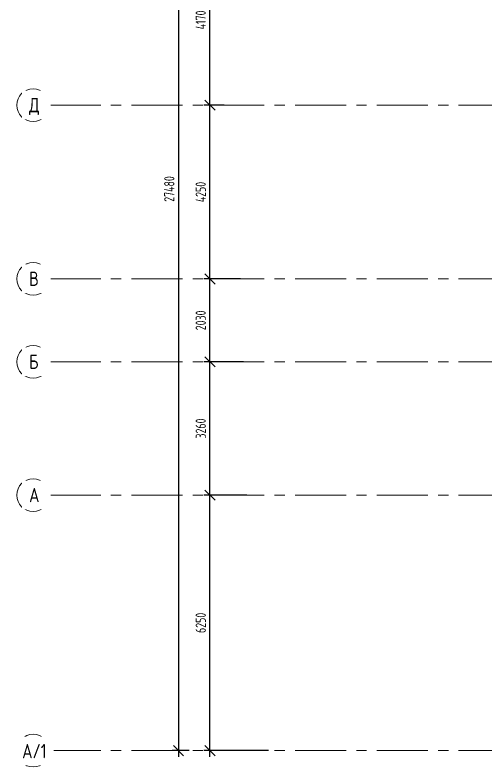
# Model space of a CAD drawing. Header units: millimetres. Extents: x -13407 to 8062823, y -2611 to 109271.
# Drawn here: x -13407 to -1872, y -400 to 17995 of the extents above; entities that cross this region are included whole.
import ezdxf
from ezdxf import colors
from ezdxf.entities.mleader import LeaderData, LeaderLine
from ezdxf.math import Vec2, Vec3

# ---------------------------------------------------------------- set-up
doc = ezdxf.new("R2010")
doc.units = ezdxf.units.MM
doc.linetypes.add('CENTER', pattern=[2, 1.25, -0.25, 0.25, -0.25])
for name, color, linetype, lineweight in [('АР_Оси', 193, 'Continuous', 9), ('АР_Оси размеры', 164, 'Continuous', 9), ('АР_Отметки', 250, 'Continuous', 15)]:
    doc.layers.add(name, color=color, linetype=linetype, lineweight=lineweight)
doc.styles.add('ISOCPEUR', font='isocpeur.ttf', dxfattribs={"width": 0.7})
doc.styles.add('ГОСТ 2.304', font='isocpeur.ttf', dxfattribs={"width": 0.7})
doc.dimstyles.new('СПДС', dxfattribs={"dimscale": 100, "dimtxt": 2.5, "dimasz": 2.5, "dimexe": 1.5, "dimexo": 0, "dimgap": 1, "dimtad": 1, "dimdec": 0, "dimrnd": 1, "dimtxsty": 'ГОСТ 2.304', "dimblk": 'OBLIQUE', "dimcen": 2.5, "dimdle": 1.5, "dimadec": 0, "dimazin": 2, "dimtfac": 0.75, "dimtdec": 0, "dimtmove": 1, "dimatfit": 3, "dimfxl": 1, "dimtolj": 1, "dimarcsym": 1})

# ---------------------------------------------------------------- blocks, each defined once
blk = doc.blocks.new('_Oblique')
at = {"color": 0, "linetype": 'ByBlock', "lineweight": -2}
blk.add_line((-0.5, -0.5), (0.5, 0.5), dxfattribs=at)
blk = doc.blocks.new('*D547')
at = {"layer": 'АР_Оси размеры', "color": 0, "lineweight": -2, "ltscale": 100, "transparency": 16777216}
for p, q in [((-8643, -150), (-8643, 6400)), ((-7744, 6250), (-8793, 6250)), ((-7209, 0), (-8793, 0))]:
    blk.add_line(p, q, dxfattribs=at)
at = {"layer": 'АР_Оси размеры', "color": 0, "lineweight": -2, "ltscale": 100, "transparency": 16777216, "xscale": 250, "yscale": 250, "zscale": 250}
for p, rotation in [((-8643, 6250), 90), ((-8643, 0), 270)]:
    blk.add_blockref('_Oblique', p, dxfattribs=dict(at, rotation=rotation))
at = {"layer": 'АР_Оси размеры', "color": 0, "ltscale": 100, "transparency": 16777216, "insert": (-8868, 3125), "char_height": 250, "attachment_point": 5, "rotation": 90, "style": 'ГОСТ 2.304'}
blk.add_mtext('\\A1;6250', dxfattribs=at)
blk = doc.blocks.new('*D548')
at = {"layer": 'АР_Оси размеры', "color": 0, "lineweight": -2, "ltscale": 100, "transparency": 16777216}
for p, q in [((-8643, 6100), (-8643, 9660)), ((-7821, 9510), (-8793, 9510)), ((-7744, 6250), (-8793, 6250))]:
    blk.add_line(p, q, dxfattribs=at)
at = {"layer": 'АР_Оси размеры', "color": 0, "lineweight": -2, "ltscale": 100, "transparency": 16777216, "xscale": 250, "yscale": 250, "zscale": 250}
for p, rotation in [((-8643, 9510), 90), ((-8643, 6250), 270)]:
    blk.add_blockref('_Oblique', p, dxfattribs=dict(at, rotation=rotation))
at = {"layer": 'АР_Оси размеры', "color": 0, "ltscale": 100, "transparency": 16777216, "insert": (-8868, 7880), "char_height": 250, "attachment_point": 5, "rotation": 90, "style": 'ГОСТ 2.304'}
blk.add_mtext('\\A1;3260', dxfattribs=at)
blk = doc.blocks.new('*D540')
at = {"layer": 'АР_Оси размеры', "color": 0, "lineweight": -2, "ltscale": 100, "transparency": 16777216}
for p, q in [((-8643, 9360), (-8643, 11690)), ((-7895, 11540), (-8793, 11540)), ((-7821, 9510), (-8793, 9510))]:
    blk.add_line(p, q, dxfattribs=at)
at = {"layer": 'АР_Оси размеры', "color": 0, "lineweight": -2, "ltscale": 100, "transparency": 16777216, "xscale": 250, "yscale": 250, "zscale": 250}
for p, rotation in [((-8643, 11540), 90), ((-8643, 9510), 270)]:
    blk.add_blockref('_Oblique', p, dxfattribs=dict(at, rotation=rotation))
at = {"layer": 'АР_Оси размеры', "color": 0, "ltscale": 100, "transparency": 16777216, "insert": (-8868, 10525), "char_height": 250, "attachment_point": 5, "rotation": 90, "style": 'ГОСТ 2.304'}
blk.add_mtext('\\A1;2030', dxfattribs=at)
blk = doc.blocks.new('*D541')
at = {"layer": 'АР_Оси размеры', "color": 0, "lineweight": -2, "ltscale": 100, "transparency": 16777216}
for p, q in [((-8643, 11390), (-8643, 15940)), ((-8293, 15790), (-8793, 15790)), ((-7895, 11540), (-8793, 11540))]:
    blk.add_line(p, q, dxfattribs=at)
at = {"layer": 'АР_Оси размеры', "color": 0, "lineweight": -2, "ltscale": 100, "transparency": 16777216, "xscale": 250, "yscale": 250, "zscale": 250}
for p, rotation in [((-8643, 15790), 90), ((-8643, 11540), 270)]:
    blk.add_blockref('_Oblique', p, dxfattribs=dict(at, rotation=rotation))
at = {"layer": 'АР_Оси размеры', "color": 0, "ltscale": 100, "transparency": 16777216, "insert": (-8868, 13665), "char_height": 250, "attachment_point": 5, "rotation": 90, "style": 'ГОСТ 2.304'}
blk.add_mtext('\\A1;4250', dxfattribs=at)
blk = doc.blocks.new('*D542')
at = {"layer": 'АР_Оси размеры', "color": 0, "lineweight": -2, "ltscale": 100, "transparency": 16777216}
for p, q in [((-8643, 15640), (-8643, 20110)), ((-7825, 19960), (-8793, 19960)), ((-8293, 15790), (-8793, 15790))]:
    blk.add_line(p, q, dxfattribs=at)
at = {"layer": 'АР_Оси размеры', "color": 0, "lineweight": -2, "ltscale": 100, "transparency": 16777216, "xscale": 250, "yscale": 250, "zscale": 250}
for p, rotation in [((-8643, 19960), 90), ((-8643, 15790), 270)]:
    blk.add_blockref('_Oblique', p, dxfattribs=dict(at, rotation=rotation))
at = {"layer": 'АР_Оси размеры', "color": 0, "ltscale": 100, "transparency": 16777216, "insert": (-8868, 17875), "char_height": 250, "attachment_point": 5, "rotation": 90, "style": 'ГОСТ 2.304'}
blk.add_mtext('\\A1;4170', dxfattribs=at)
blk = doc.blocks.new('_DotSmall')
at = {"color": 0, "linetype": 'ByBlock', "const_width": 0.5}
blk.add_lwpolyline([(-0.0625, 0, 1), (0.0625, 0, 1)], format="xyb", close=True, dxfattribs=at)
blk = doc.blocks.new('*D704')
at = {"layer": 'АР_Оси размеры', "color": 0, "lineweight": -2, "ltscale": 100, "transparency": 16777216}
for p, q in [((-9413, 27630), (-9413, -150)), ((-8793, 27480), (-9563, 27480)), ((-9155, 0), (-9563, 0))]:
    blk.add_line(p, q, dxfattribs=at)
at = {"layer": 'АР_Оси размеры', "color": 0, "lineweight": -2, "ltscale": 100, "transparency": 16777216, "xscale": 250, "yscale": 250, "zscale": 250}
for p, rotation in [((-9413, 27480), 90), ((-9413, 0), 270)]:
    blk.add_blockref('_Oblique', p, dxfattribs=dict(at, rotation=rotation))
at = {"layer": 'АР_Оси размеры', "color": 0, "ltscale": 100, "transparency": 16777216, "insert": (-9638, 13740), "char_height": 250, "attachment_point": 5, "rotation": 90, "style": 'ГОСТ 2.304'}
blk.add_mtext('\\A1;27480', dxfattribs=at)

msp = doc.modelspace()

# ---------------------------------------------------------------- linework, layer by layer
at = {"layer": 'АР_Оси', "linetype": 'CENTER', "ltscale": 1000}
for p, q in [((-12563.8, 15790), (71033.4, 15790)), ((-12563.8, 11540), (71033.4, 11540)), ((-12563.8, 9510), (71033.4, 9510)), ((-12563.8, 6250), (71033.4, 6250)), ((-12563.8, 0), (71033.4, 0))]:
    msp.add_line(p, q, dxfattribs=at)
at = {"layer": 'АР_Оси', "ltscale": 0.5}
for centre in [(-12963.8, 15790), (-12963.8, 11540), (-12963.8, 9510), (-12963.8, 6250), (-12963.8, 0)]:
    msp.add_circle(centre, 400, dxfattribs=at)

# ---------------------------------------------------------------- dimensions: what is measured, and where the dimension line sits
at = {"layer": 'АР_Оси размеры', "ltscale": 100}
for base, p1, p2, picture, middle in [((-9413.3, 0), (-8792.7, 27480), (-9154.8, 0), '*D704', (-9638.3, 13740)), ((-8642.7, 19960), (-8292.9, 15790), (-7824.9, 19960), '*D542', (-8867.7, 17875)), ((-8642.7, 15790), (-7894.9, 11540), (-8292.9, 15790), '*D541', (-8867.7, 13665)), ((-8642.7, 11540), (-7821.3, 9510), (-7894.9, 11540), '*D540', (-8867.7, 10525)), ((-8642.7, 9510), (-7744.1, 6250), (-7821.3, 9510), '*D548', (-8867.7, 7880)), ((-8642.7, 6250), (-7209, 0), (-7744.1, 6250), '*D547', (-8867.7, 3125))]:
    dim = msp.add_linear_dim(base=base, p1=p1, p2=p2, angle=90, dimstyle='СПДС', dxfattribs=at)
    dim.commit()
    dim.dimension.update_dxf_attribs({"geometry": picture, "text_midpoint": middle})

# ---------------------------------------------------------------- leaders
at = {"layer": 'АР_Отметки'}
ml = msp.add_multileader_mtext('Standard', dxfattribs=at)
ml.set_content('%%P0,000', color=256, style='ISOCPEUR')
ml.set_leader_properties(color=256, linetype='Continuous', lineweight=-1)
ml.set_arrow_properties(name='DOTSMALL')
ml.build(insert=Vec2(0, 0))
ml.multileader.update_dxf_attribs({"has_text_frame": 1, "text_left_attachment_type": 4, "text_right_attachment_type": 4, "dogleg_length": 100, "arrow_head_size": 180})
ctx = ml.context
ctx.base_point, ctx.char_height, ctx.arrow_head_size, ctx.landing_gap_size, ctx.plane_origin = Vec3(-2545.9, 47311), 250, 180, 50, Vec3(-5617, 45721.4)
ctx.left_attachment, ctx.right_attachment = 4, 4
notes = []
notes.append((ctx, [(0, (0, 0, 0), (0, 0), (1, 0), 1, [])]))
ctx.mtext.insert, ctx.mtext.width, ctx.mtext.line_spacing_style, ctx.mtext.flow_direction = Vec3(-2495.9, 47644.3), 852.697, 2, 5
ml = msp.add_multileader_mtext('Standard', dxfattribs=at)
ml.set_content('-2,500', color=256, style='ISOCPEUR')
ml.set_leader_properties(color=256, linetype='Continuous', lineweight=-1)
ml.set_arrow_properties(name='DOTSMALL')
ml.build(insert=Vec2(0, 0))
ml.multileader.update_dxf_attribs({"has_text_frame": 1, "text_left_attachment_type": 4, "text_right_attachment_type": 4, "dogleg_length": 100, "arrow_head_size": 180})
ctx = ml.context
ctx.base_point, ctx.char_height, ctx.arrow_head_size, ctx.landing_gap_size, ctx.plane_origin = Vec3(-1970.8, 45476.2), 250, 180, 50, Vec3(-4132, 44885)
ctx.left_attachment, ctx.right_attachment = 4, 4
notes.append((ctx, [(0, (0, 0, 0), (0, 0), (1, 0), 1, [])]))
ctx.mtext.insert, ctx.mtext.width, ctx.mtext.line_spacing_style, ctx.mtext.flow_direction = Vec3(-1920.8, 45809.6), 852.697, 2, 5
ml = msp.add_multileader_mtext('Standard', dxfattribs=at)
ml.set_content('-0,880', color=256, style='ISOCPEUR')
ml.set_leader_properties(color=256, linetype='Continuous', lineweight=-1)
ml.set_arrow_properties(name='DOTSMALL')
ml.build(insert=Vec2(0, 0))
ml.multileader.update_dxf_attribs({"has_text_frame": 1, "text_left_attachment_type": 4, "text_right_attachment_type": 4, "dogleg_length": 100, "arrow_head_size": 180})
ctx = ml.context
ctx.base_point, ctx.char_height, ctx.arrow_head_size, ctx.landing_gap_size, ctx.plane_origin = Vec3(-2030.8, 41919, 0), 250, 180, 50, Vec3(-4346, 41493, 0)
ctx.left_attachment, ctx.right_attachment = 4, 4
notes.append((ctx, [(0, (0, 0, 0), (0, 0), (1, 0), 1, [])]))
ctx.mtext.insert, ctx.mtext.width, ctx.mtext.line_spacing_style, ctx.mtext.flow_direction = Vec3(-1980.8, 42252.3, 0), 525.177, 2, 5
ml = msp.add_multileader_mtext('Standard', dxfattribs=at)
ml.set_content('%%P0,000', color=256, style='ISOCPEUR')
ml.set_leader_properties(color=256, linetype='Continuous', lineweight=-1)
ml.set_arrow_properties(name='DOTSMALL')
ml.build(insert=Vec2(0, 0))
ml.multileader.update_dxf_attribs({"has_text_frame": 1, "text_left_attachment_type": 4, "text_right_attachment_type": 4, "dogleg_length": 100, "arrow_head_size": 180})
ctx = ml.context
ctx.base_point, ctx.char_height, ctx.arrow_head_size, ctx.landing_gap_size, ctx.plane_origin = Vec3(-1988.2, 40003.4, 0), 250, 180, 50, Vec3(-5059.2, 38413.9, 0)
ctx.left_attachment, ctx.right_attachment = 4, 4
notes.append((ctx, [(0, (0, 0, 0), (0, 0), (1, 0), 1, [])]))
ctx.mtext.insert, ctx.mtext.width, ctx.mtext.line_spacing_style, ctx.mtext.flow_direction = Vec3(-1938.2, 40336.8, 0), 852.697, 2, 5
for ctx, leaders in notes:
    for number, flags, end, landing, length, lines in leaders:
        leader = LeaderData()
        leader.index, (leader.has_last_leader_line, leader.has_dogleg_vector, leader.attachment_direction) = number, flags
        leader.last_leader_point, leader.dogleg_vector, leader.dogleg_length = Vec3(end), Vec3(landing), length
        for number, points, colour, breaks in lines:
            line = LeaderLine()
            line.index, line.vertices, line.color, line.breaks = number, Vec3.list(points), colors.encode_raw_color(colour), breaks
            leader.lines.append(line)
        ctx.leaders.append(leader)

# ---------------------------------------------------------------- next in the draw order: texts
at = {"layer": 'АР_Оси', "char_height": 350, "attachment_point": 1, "line_spacing_factor": 1.149209, "style": 'ГОСТ 2.304', "bg_fill": 2}
for s, insert in [('{\\W0.8;Д}', (-13063.6, 15967.8)), ('{\\W0.8;В}', (-13063.6, 11717.8)), ('{\\W0.8;Б}', (-13063.6, 9687.8)), ('{\\W0.8;А}', (-13063.6, 6427.8))]:
    msp.add_mtext(s, dxfattribs=dict(at, insert=insert))
at = {"layer": 'АР_Оси', "insert": (-13232.5, 162.8), "char_height": 350, "width": 1.455191522836685e-11, "attachment_point": 1, "line_spacing_factor": 1.149209, "style": 'ГОСТ 2.304', "bg_fill": 2}
msp.add_mtext('{\\W0.8;А/1}', dxfattribs=at)

doc.saveas('drawing.dxf')
